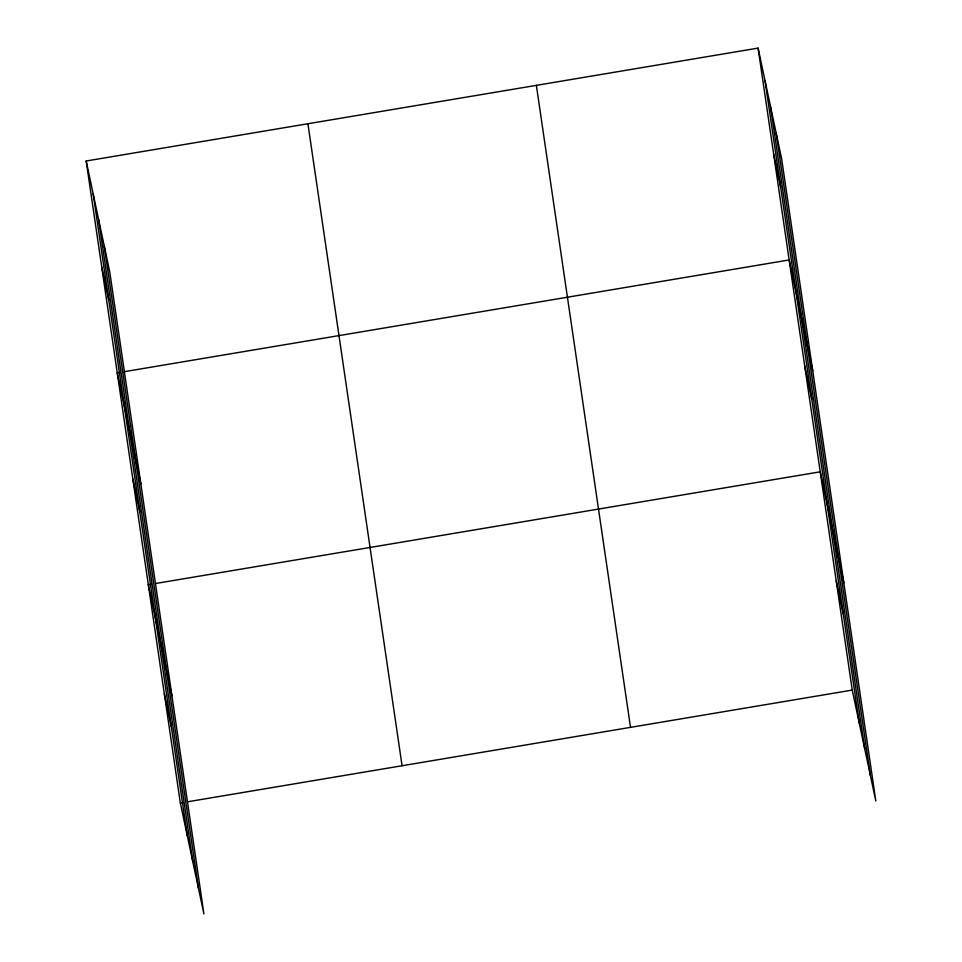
<?xml version="1.0" encoding="UTF-8"?>
<svg xmlns="http://www.w3.org/2000/svg" width="962" height="962" viewBox="0 0 962 962"><rect width="100%" height="100%" fill="white"/><g stroke="black" fill="none" stroke-linecap="round" stroke-linejoin="round"><path stroke-width="1.44" d="M86.183 161.003L109.752 271.909L203.908 913.9L180.339 803.005L86.183 161.003L758.092 48.1L781.661 158.995L875.817 800.997L852.248 690.091L758.092 48.1M120.214 372.366L117.256 372.871L140.825 483.766M123.16 371.873L789.165 259.956L812.734 370.851M151.287 584.223L148.328 584.728L171.897 695.622M155.712 583.477L820.237 471.813L843.806 582.719M180.339 803.005L183.297 802.5M187.734 801.767L852.248 690.091M773.628 154.028L780.639 187.001M804.701 365.885L811.712 398.857M836.243 580.952L843.253 613.924M101.719 266.931L108.73 299.904M132.792 478.799L139.791 511.76M164.334 693.867L171.344 726.839M776.202 133.285L870.357 775.276M770.562 106.782L864.718 748.785M765.103 81.073L859.258 723.063M536.363 85.353L630.519 727.356M307.912 123.749L402.068 765.74M104.281 246.188L198.449 888.179M98.653 219.697L192.809 861.687M93.194 193.975L187.35 835.978"/></g></svg>
